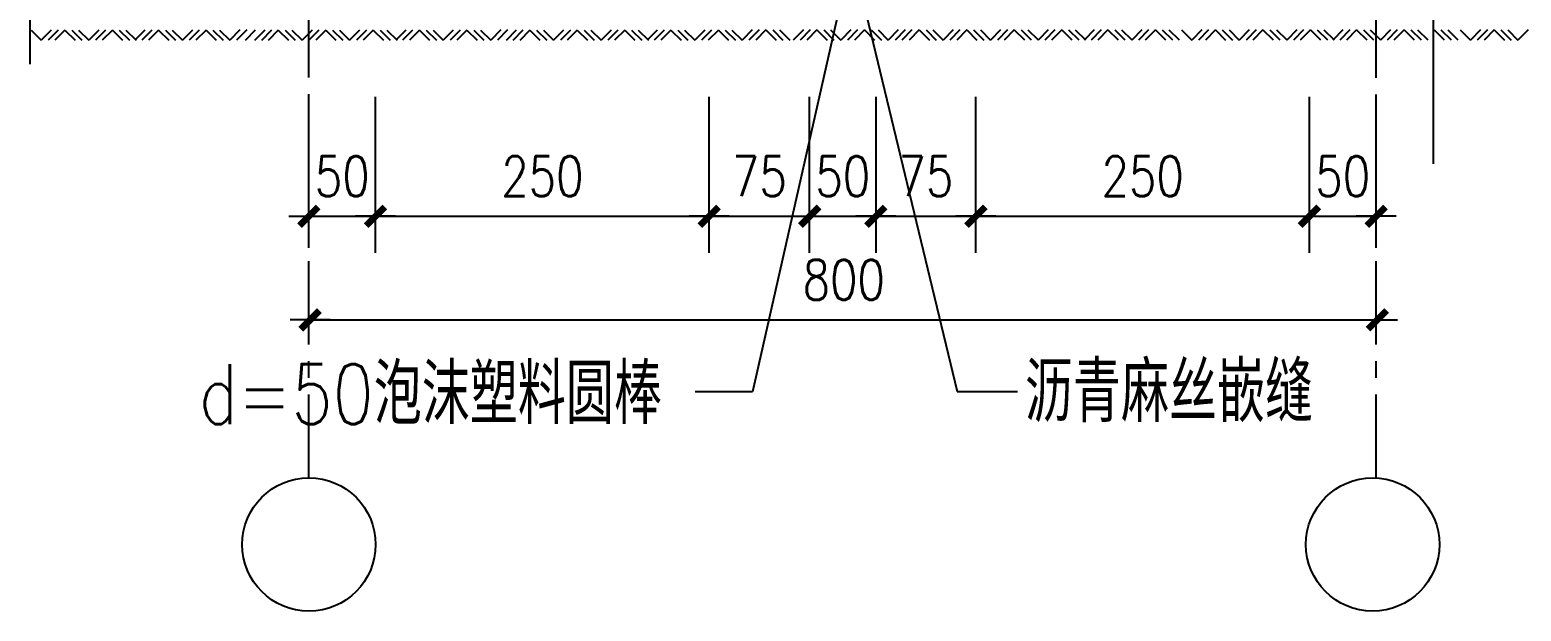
# Model space of a CAD drawing. Extents: x -542930 to 249594, y -301235 to 84515.
# Drawn here: x 172637 to 194995, y -236115 to -227398 of the extents above; entities that cross this region are included whole.
import ezdxf

# ---------------------------------------------------------------- set-up
doc = ezdxf.new("R2010")
doc.units = 0
doc.header["$LTSCALE"] = 1000
doc.header["$MEASUREMENT"] = 0
doc.linetypes.add('CENTER', pattern=[2, 1.25, -0.25, 0.25, -0.25])
doc.layers.get('0').update_dxf_attribs({"linetype": 'CONTINUOUS'})
doc.layers.get('DEFPOINTS').update_dxf_attribs({"linetype": 'CONTINUOUS'})
for name, color, linetype in [('A-CH-TEXT', 2, 'CONTINUOUS'), ('A-GRID', 1, 'CENTER'), ('HATCH', 2, 'CONTINUOUS'), ('PUB_DIM', 3, 'CONTINUOUS'), ('TEXT', 7, 'CONTINUOUS')]:
    doc.layers.add(name, color=color, linetype=linetype)
doc.styles.add('DIM_FONT', font='SIMPLEX.shx', dxfattribs={"width": 0.8})
doc.styles.add('HZXY', font='romans.shx', dxfattribs={"width": 0.8, "bigfont": 'hztxt.shx'})
doc.dimstyles.new('AXIS200', dxfattribs={"dimscale": 2, "dimtxt": 300, "dimasz": 1, "dimexe": 250, "dimexo": 300, "dimgap": 150, "dimtad": 1, "dimdec": 0, "dimdsep": 46, "dimtxsty": 'DIM_FONT', "dimblk": '_DIMX', "dimblk1": '_DIMX', "dimblk2": '_DIMX', "dimsah": 1, "dimcen": 5, "dimse1": 1, "dimse2": 1, "dimclrt": 7, "dimadec": 0, "dimazin": 0, "dimtfac": 1, "dimtdec": 0, "dimtix": 1, "dimtmove": 2, "dimatfit": 3, "dimldrblk": '_DIMX', "dimfxl": 1, "dimarcsym": 0})

# ---------------------------------------------------------------- blocks, each defined once
blk = doc.blocks.new('_DIMX')
blk.add_line((-150, 0), (150, 0))
at = {"const_width": 50}
blk.add_lwpolyline([(-70, -70), (70, 70)], dxfattribs=at)
blk = doc.blocks.new('*D385')
at = {"layer": 'DEFPOINTS', "color": 0, "transparency": 16777216}
for p in [(176839, -230747), (192839, -230747, 0), (192839, -231747)]:
    blk.add_point(p, dxfattribs=at)
at = {"layer": 'PUB_DIM', "color": 0, "lineweight": -2, "transparency": 16777216}
blk.add_line((176841, -231747), (192837, -231747), dxfattribs=at)
at = {"layer": 'PUB_DIM', "color": 0, "lineweight": -2, "transparency": 16777216, "xscale": 2, "yscale": 2, "zscale": 2, "rotation": 180}
blk.add_blockref('_DIMX', (176839, -231747), dxfattribs=at)
at = {"layer": 'PUB_DIM', "color": 0, "lineweight": -2, "transparency": 16777216, "xscale": 2, "yscale": 2, "zscale": 2}
blk.add_blockref('_DIMX', (192839, -231747), dxfattribs=at)
at = {"layer": 'PUB_DIM', "color": 7, "transparency": 16777216, "insert": (184839, -231147), "char_height": 600, "attachment_point": 5, "style": 'DIM_FONT'}
blk.add_mtext('800', dxfattribs=at)
blk = doc.blocks.new('*D386')
at = {"layer": 'DEFPOINTS', "color": 0, "transparency": 16777216}
for p in [(186820, -229194), (191820, -229194), (191820, -230194)]:
    blk.add_point(p, dxfattribs=at)
at = {"layer": 'PUB_DIM', "color": 0, "lineweight": -2, "transparency": 16777216}
blk.add_line((186822, -230194), (191818, -230194), dxfattribs=at)
at = {"layer": 'PUB_DIM', "color": 0, "lineweight": -2, "transparency": 16777216, "xscale": 2, "yscale": 2, "zscale": 2, "rotation": 180}
blk.add_blockref('_DIMX', (186820, -230194), dxfattribs=at)
at = {"layer": 'PUB_DIM', "color": 0, "lineweight": -2, "transparency": 16777216, "xscale": 2, "yscale": 2, "zscale": 2}
blk.add_blockref('_DIMX', (191820, -230194), dxfattribs=at)
at = {"layer": 'PUB_DIM', "color": 7, "transparency": 16777216, "insert": (189320, -229594), "char_height": 600, "attachment_point": 5, "style": 'DIM_FONT'}
blk.add_mtext('250', dxfattribs=at)
blk = doc.blocks.new('*D634')
at = {"layer": 'DEFPOINTS', "color": 0, "transparency": 16777216}
for p in [(177821, -229194), (182821, -229194), (182821, -230194)]:
    blk.add_point(p, dxfattribs=at)
at = {"layer": 'PUB_DIM', "color": 0, "lineweight": -2, "transparency": 16777216}
blk.add_line((177823, -230194), (182819, -230194), dxfattribs=at)
at = {"layer": 'PUB_DIM', "color": 0, "lineweight": -2, "transparency": 16777216, "xscale": 2, "yscale": 2, "zscale": 2, "rotation": 180}
blk.add_blockref('_DIMX', (177821, -230194), dxfattribs=at)
at = {"layer": 'PUB_DIM', "color": 0, "lineweight": -2, "transparency": 16777216, "xscale": 2, "yscale": 2, "zscale": 2}
blk.add_blockref('_DIMX', (182821, -230194), dxfattribs=at)
at = {"layer": 'PUB_DIM', "color": 7, "transparency": 16777216, "insert": (180321, -229594), "char_height": 600, "attachment_point": 5, "style": 'DIM_FONT'}
blk.add_mtext('250', dxfattribs=at)
blk = doc.blocks.new('*D635')
at = {"layer": 'DEFPOINTS', "color": 0, "transparency": 16777216}
for p in [(182821, -229194), (184329, -229194), (184329, -230194)]:
    blk.add_point(p, dxfattribs=at)
at = {"layer": 'PUB_DIM', "color": 0, "lineweight": -2, "transparency": 16777216}
blk.add_line((182823, -230194), (184327, -230194), dxfattribs=at)
at = {"layer": 'PUB_DIM', "color": 0, "lineweight": -2, "transparency": 16777216, "xscale": 2, "yscale": 2, "zscale": 2, "rotation": 180}
blk.add_blockref('_DIMX', (182821, -230194), dxfattribs=at)
at = {"layer": 'PUB_DIM', "color": 0, "lineweight": -2, "transparency": 16777216, "xscale": 2, "yscale": 2, "zscale": 2}
blk.add_blockref('_DIMX', (184329, -230194), dxfattribs=at)
at = {"layer": 'PUB_DIM', "color": 7, "transparency": 16777216, "insert": (183575, -229594), "char_height": 600, "attachment_point": 5, "style": 'DIM_FONT'}
blk.add_mtext('75', dxfattribs=at)
blk = doc.blocks.new('*D636')
at = {"layer": 'DEFPOINTS', "color": 0, "transparency": 16777216}
for p in [(184329, -229194), (185321, -229194), (185321, -230194)]:
    blk.add_point(p, dxfattribs=at)
at = {"layer": 'PUB_DIM', "color": 0, "lineweight": -2, "transparency": 16777216}
for p, q in [((184327, -230194), (184325, -230194)), ((184329, -230194), (185321, -230194)), ((185323, -230194), (185325, -230194))]:
    blk.add_line(p, q, dxfattribs=at)
at = {"layer": 'PUB_DIM', "color": 0, "lineweight": -2, "transparency": 16777216, "xscale": 2, "yscale": 2, "zscale": 2}
blk.add_blockref('_DIMX', (184329, -230194), dxfattribs=at)
at = {"layer": 'PUB_DIM', "color": 0, "lineweight": -2, "transparency": 16777216, "xscale": 2, "yscale": 2, "zscale": 2, "rotation": 180}
blk.add_blockref('_DIMX', (185321, -230194), dxfattribs=at)
at = {"layer": 'PUB_DIM', "color": 7, "transparency": 16777216, "insert": (184825, -229594), "char_height": 600, "attachment_point": 5, "style": 'DIM_FONT'}
blk.add_mtext('50', dxfattribs=at)
blk = doc.blocks.new('*D637')
at = {"layer": 'DEFPOINTS', "color": 0, "transparency": 16777216}
for p in [(185321, -229194), (186821, -229194), (186821, -230194)]:
    blk.add_point(p, dxfattribs=at)
at = {"layer": 'PUB_DIM', "color": 0, "lineweight": -2, "transparency": 16777216}
blk.add_line((185323, -230194), (186819, -230194), dxfattribs=at)
at = {"layer": 'PUB_DIM', "color": 0, "lineweight": -2, "transparency": 16777216, "xscale": 2, "yscale": 2, "zscale": 2, "rotation": 180}
blk.add_blockref('_DIMX', (185321, -230194), dxfattribs=at)
at = {"layer": 'PUB_DIM', "color": 0, "lineweight": -2, "transparency": 16777216, "xscale": 2, "yscale": 2, "zscale": 2}
blk.add_blockref('_DIMX', (186821, -230194), dxfattribs=at)
at = {"layer": 'PUB_DIM', "color": 7, "transparency": 16777216, "insert": (186071, -229594), "char_height": 600, "attachment_point": 5, "style": 'DIM_FONT'}
blk.add_mtext('75', dxfattribs=at)
blk = doc.blocks.new('*D638')
at = {"layer": 'DEFPOINTS', "color": 0, "transparency": 16777216}
for p in [(176821, -229194), (177821, -229194), (177821, -230194)]:
    blk.add_point(p, dxfattribs=at)
at = {"layer": 'PUB_DIM', "color": 0, "lineweight": -2, "transparency": 16777216}
for p, q in [((176819, -230194), (176817, -230194)), ((176821, -230194), (177821, -230194)), ((177823, -230194), (177825, -230194))]:
    blk.add_line(p, q, dxfattribs=at)
at = {"layer": 'PUB_DIM', "color": 0, "lineweight": -2, "transparency": 16777216, "xscale": 2, "yscale": 2, "zscale": 2}
blk.add_blockref('_DIMX', (176821, -230194), dxfattribs=at)
at = {"layer": 'PUB_DIM', "color": 0, "lineweight": -2, "transparency": 16777216, "xscale": 2, "yscale": 2, "zscale": 2, "rotation": 180}
blk.add_blockref('_DIMX', (177821, -230194), dxfattribs=at)
at = {"layer": 'PUB_DIM', "color": 7, "transparency": 16777216, "insert": (177321, -229594), "char_height": 600, "attachment_point": 5, "style": 'DIM_FONT'}
blk.add_mtext('50', dxfattribs=at)
blk = doc.blocks.new('*D622')
at = {"layer": 'DEFPOINTS', "color": 0, "transparency": 16777216}
for p in [(191820, -229194), (192820, -229194), (192820, -230194)]:
    blk.add_point(p, dxfattribs=at)
at = {"layer": 'PUB_DIM', "color": 0, "lineweight": -2, "transparency": 16777216}
for p, q in [((191818, -230194), (191816, -230194)), ((191820, -230194), (192820, -230194)), ((192822, -230194), (192824, -230194))]:
    blk.add_line(p, q, dxfattribs=at)
at = {"layer": 'PUB_DIM', "color": 0, "lineweight": -2, "transparency": 16777216, "xscale": 2, "yscale": 2, "zscale": 2}
blk.add_blockref('_DIMX', (191820, -230194), dxfattribs=at)
at = {"layer": 'PUB_DIM', "color": 0, "lineweight": -2, "transparency": 16777216, "xscale": 2, "yscale": 2, "zscale": 2, "rotation": 180}
blk.add_blockref('_DIMX', (192820, -230194), dxfattribs=at)
at = {"layer": 'PUB_DIM', "color": 7, "transparency": 16777216, "insert": (192320, -229594), "char_height": 600, "attachment_point": 5, "style": 'DIM_FONT'}
blk.add_mtext('50', dxfattribs=at)

msp = doc.modelspace()

# ---------------------------------------------------------------- linework, layer by layer
for centre in [(176821.375, -235115.328), (192768.112, -235115.328)]:
    msp.add_circle(centre, 1000)
at = {"layer": 'A-GRID'}
for p, q in [((176820.792, -234115.328, 0), (176820.792, -218584.071, 0)), ((192820.792, -234116.717, 0), (192820.792, -218584.071, 0))]:
    msp.add_line(p, q, dxfattribs=at)
at = {"layer": 'HATCH'}
for p, q in [((172655.443, -227403.844, 0), (172808.333, -227554.946, 0)), ((172959.435, -227402.056, 0), (172808.333, -227554.946, 0)), ((173061.361, -227402.056, 0), (172910.26, -227554.946, 0)), ((173163.288, -227402.056, 0), (173012.186, -227554.946, 0)), ((173163.288, -227402.056, 0), (173316.178, -227553.158, 0)), ((173265.215, -227402.056, 0), (173418.105, -227553.158, 0)), ((173367.141, -227402.056, 0), (173520.031, -227553.158, 0)), ((173671.223, -227402.056, 0), (173520.121, -227554.946, 0)), ((173773.15, -227402.056, 0), (173622.048, -227554.946, 0)), ((173875.076, -227402.056, 0), (173723.975, -227554.946, 0)), ((173875.076, -227402.056, 0), (174027.966, -227553.158, 0)), ((173977.003, -227402.056, 0), (174129.893, -227553.158, 0)), ((174078.93, -227402.056, 0), (174231.82, -227553.158, 0)), ((174363.629, -227402.056, 0), (174212.527, -227554.946, 0)), ((174465.555, -227402.056, 0), (174314.454, -227554.946, 0)), ((174567.482, -227402.056, 0), (174416.38, -227554.946, 0)), ((174567.482, -227402.056, 0), (174720.372, -227553.158, 0)), ((174669.409, -227402.056, 0), (174822.298, -227553.158, 0)), ((174771.335, -227402.056, 0), (174924.225, -227553.158, 0)), ((175075.417, -227402.056, 0), (174924.315, -227554.946, 0)), ((175177.344, -227402.056, 0), (175026.242, -227554.946, 0)), ((175279.27, -227402.056, 0), (175128.169, -227554.946, 0)), ((175279.27, -227402.056, 0), (175432.16, -227553.158, 0)), ((175381.197, -227402.056, 0), (175534.087, -227553.158, 0)), ((175483.124, -227402.056, 0), (175636.013, -227553.158, 0)), ((175787.115, -227400.268, 0), (175636.013, -227553.158, 0)), ((175889.042, -227400.268, 0), (175737.94, -227553.158, 0)), ((176017.961, -227403.844, 0), (175866.859, -227556.734, 0)), ((176158.224, -227403.844, 0), (176007.122, -227556.734, 0)), ((176260.151, -227403.844, 0), (176109.049, -227556.734, 0)), ((176362.077, -227403.844, 0), (176210.975, -227556.734, 0)), ((176362.077, -227403.844, 0), (176514.967, -227554.946, 0)), ((176464.004, -227403.844, 0), (176616.894, -227554.946, 0)), ((176565.93, -227403.844, 0), (176718.82, -227554.946, 0)), ((176869.922, -227402.056, 0), (176718.82, -227554.946, 0)), ((176971.849, -227402.056, 0), (176820.747, -227554.946, 0)), ((177073.775, -227402.056, 0), (176922.674, -227554.946, 0)), ((177073.775, -227402.056, 0), (177226.665, -227553.158, 0)), ((177175.702, -227402.056, 0), (177328.592, -227553.158, 0)), ((177277.629, -227402.056, 0), (177430.519, -227553.158, 0)), ((177581.711, -227402.056, 0), (177430.609, -227554.946, 0)), ((177683.637, -227402.056, 0), (177532.535, -227554.946, 0)), ((177785.564, -227402.056, 0), (177634.462, -227554.946, 0)), ((177785.564, -227402.056, 0), (177938.454, -227553.158, 0)), ((177887.49, -227402.056, 0), (178040.38, -227553.158, 0)), ((177989.417, -227402.056, 0), (178142.307, -227553.158, 0)), ((178274.116, -227402.056, 0), (178123.014, -227554.946, 0)), ((178376.043, -227402.056, 0), (178224.941, -227554.946, 0)), ((178477.969, -227402.056, 0), (178326.867, -227554.946, 0)), ((178477.969, -227402.056, 0), (178630.859, -227553.158, 0)), ((178579.896, -227402.056, 0), (178732.786, -227553.158, 0)), ((178681.822, -227402.056, 0), (178834.712, -227553.158, 0)), ((178985.904, -227402.056, 0), (178834.803, -227554.946, 0)), ((179087.831, -227402.056, 0), (178936.729, -227554.946, 0)), ((179189.758, -227402.056, 0), (179038.656, -227554.946, 0)), ((179189.758, -227402.056, 0), (179342.648, -227553.158, 0)), ((179291.684, -227402.056, 0), (179444.574, -227553.158, 0)), ((179393.611, -227402.056, 0), (179546.501, -227553.158, 0)), ((179697.603, -227400.268, 0), (179546.501, -227553.158, 0)), ((179799.529, -227400.268, 0), (179648.427, -227553.158, 0)), ((179928.448, -227403.844, 0), (179777.346, -227556.734, 0)), ((180030.375, -227403.844, 0), (179879.273, -227556.734, 0)), ((180132.301, -227403.844, 0), (179981.199, -227556.734, 0)), ((180132.301, -227403.844, 0), (180285.191, -227554.946, 0)), ((180234.228, -227403.844, 0), (180387.118, -227554.946, 0)), ((180336.154, -227403.844, 0), (180489.044, -227554.946, 0)), ((180640.146, -227402.056, 0), (180489.044, -227554.946, 0)), ((180742.073, -227402.056, 0), (180590.971, -227554.946, 0)), ((180843.999, -227402.056, 0), (180692.898, -227554.946, 0)), ((180843.999, -227402.056, 0), (180996.889, -227553.158, 0)), ((180945.926, -227402.056, 0), (181098.816, -227553.158, 0)), ((181047.853, -227402.056, 0), (181200.743, -227553.158, 0)), ((181351.934, -227402.056, 0), (181200.833, -227554.946, 0)), ((181453.861, -227402.056, 0), (181302.759, -227554.946, 0)), ((181555.788, -227402.056, 0), (181404.686, -227554.946, 0)), ((181555.788, -227402.056, 0), (181708.678, -227553.158, 0)), ((181657.714, -227402.056, 0), (181810.604, -227553.158, 0)), ((181759.641, -227402.056, 0), (181912.531, -227553.158, 0)), ((182044.34, -227402.056, 0), (181893.238, -227554.946, 0)), ((182146.267, -227402.056, 0), (181995.165, -227554.946, 0)), ((182248.193, -227402.056, 0), (182097.091, -227554.946, 0)), ((182248.193, -227402.056, 0), (182401.083, -227553.158, 0)), ((182350.12, -227402.056, 0), (182503.01, -227553.158, 0)), ((182452.046, -227402.056, 0), (182604.936, -227553.158, 0)), ((182756.128, -227402.056, 0), (182605.027, -227554.946, 0)), ((182858.055, -227402.056, 0), (182706.953, -227554.946, 0)), ((182959.982, -227402.056, 0), (182808.88, -227554.946, 0)), ((182959.982, -227402.056, 0), (183112.871, -227553.158, 0)), ((183061.908, -227402.056, 0), (183214.798, -227553.158, 0)), ((183163.835, -227402.056, 0), (183316.725, -227553.158, 0)), ((183467.826, -227400.268, 0), (183316.725, -227553.158, 0)), ((183569.753, -227400.268, 0), (183418.651, -227553.158, 0)), ((183671.68, -227400.268, 0), (183520.578, -227553.158, 0)), ((183671.68, -227400.268, 0), (183824.57, -227551.37, 0)), ((183773.606, -227400.268, 0), (183926.496, -227551.37, 0)), ((183875.533, -227400.268, 0), (184028.423, -227551.37, 0)), ((184233.641, -227400.268, 0), (184082.539, -227553.158, 0)), ((184335.567, -227400.268, 0), (184184.466, -227553.158, 0)), ((184437.494, -227400.268, 0), (184286.392, -227553.158, 0)), ((184437.494, -227400.268, 0), (184590.384, -227551.37, 0)), ((184539.421, -227400.268, 0), (184692.311, -227551.37, 0)), ((184641.347, -227400.268, 0), (184794.237, -227551.37, 0)), ((184945.429, -227400.268, 0), (184794.327, -227553.158, 0)), ((185047.356, -227400.268, 0), (184896.254, -227553.158, 0)), ((185149.282, -227400.268, 0), (184998.181, -227553.158, 0)), ((185149.282, -227400.268, 0), (185302.172, -227551.37, 0)), ((185251.209, -227400.268, 0), (185404.099, -227551.37, 0)), ((185353.136, -227400.268, 0), (185506.026, -227551.37, 0)), ((185657.127, -227398.48, 0), (185506.026, -227551.37, 0)), ((185759.054, -227398.48, 0), (185607.952, -227551.37, 0)), ((185860.981, -227398.48, 0), (185709.879, -227551.37, 0)), ((185971.518, -227400.268, 0), (185820.416, -227553.158, 0)), ((185971.518, -227400.268, 0), (186124.408, -227551.37, 0)), ((186073.444, -227400.268, 0), (186226.334, -227551.37, 0)), ((186175.371, -227400.268, 0), (186328.261, -227551.37, 0)), ((186479.453, -227400.268, 0), (186328.351, -227553.158, 0)), ((186581.379, -227400.268, 0), (186430.278, -227553.158, 0)), ((186683.306, -227400.268, 0), (186532.204, -227553.158, 0)), ((186683.306, -227400.268, 0), (186836.196, -227551.37, 0)), ((186785.233, -227400.268, 0), (186938.123, -227551.37, 0)), ((186887.159, -227400.268, 0), (187040.049, -227551.37, 0)), ((187191.151, -227398.48, 0), (187040.049, -227551.37, 0)), ((187293.078, -227398.48, 0), (187141.976, -227551.37, 0)), ((187395.004, -227398.48, 0), (187243.903, -227551.37, 0)), ((187395.004, -227398.48, 0), (187547.894, -227549.581, 0)), ((187496.931, -227398.48, 0), (187649.821, -227549.581, 0)), ((187598.858, -227398.48, 0), (187751.747, -227549.581, 0)), ((187902.939, -227398.48, 0), (187751.838, -227551.37, 0)), ((188004.866, -227398.48, 0), (187853.764, -227551.37, 0)), ((188106.793, -227398.48, 0), (187955.691, -227551.37, 0)), ((188106.793, -227398.48, 0), (188259.683, -227549.581, 0)), ((188208.719, -227398.48, 0), (188361.609, -227549.581, 0)), ((188310.646, -227398.48, 0), (188463.536, -227549.581, 0)), ((188595.345, -227398.48, 0), (188444.243, -227551.37, 0)), ((188697.271, -227398.48, 0), (188546.17, -227551.37, 0)), ((188799.198, -227398.48, 0), (188648.096, -227551.37, 0)), ((188799.198, -227398.48, 0), (188952.088, -227549.581, 0)), ((188901.125, -227398.48, 0), (189054.015, -227549.581, 0)), ((189003.051, -227398.48, 0), (189155.941, -227549.581, 0)), ((189307.133, -227398.48, 0), (189156.031, -227551.37, 0)), ((189409.06, -227398.48, 0), (189257.958, -227551.37, 0)), ((189510.986, -227398.48, 0), (189359.885, -227551.37, 0)), ((189510.986, -227398.48, 0), (189663.876, -227549.581, 0)), ((189612.913, -227398.48, 0), (189765.803, -227549.581, 0)), ((189714.84, -227398.48, 0), (189867.73, -227549.581, 0)), ((189903.365, -227400.268, 0), (190056.255, -227551.37, 0)), ((190207.447, -227400.268, 0), (190056.345, -227553.158, 0)), ((190309.374, -227400.268, 0), (190158.272, -227553.158, 0)), ((190411.3, -227400.268, 0), (190260.198, -227553.158, 0)), ((190411.3, -227400.268, 0), (190564.19, -227551.37, 0)), ((190513.227, -227400.268, 0), (190666.117, -227551.37, 0)), ((190615.153, -227400.268, 0), (190768.043, -227551.37, 0)), ((190919.145, -227398.48, 0), (190768.043, -227551.37, 0)), ((191021.072, -227398.48, 0), (190869.97, -227551.37, 0)), ((191122.998, -227398.48, 0), (190971.897, -227551.37, 0)), ((191122.998, -227398.48, 0), (191275.888, -227549.581, 0)), ((191224.925, -227398.48, 0), (191377.815, -227549.581, 0)), ((191326.852, -227398.48, 0), (191479.742, -227549.581, 0)), ((191630.933, -227398.48, 0), (191479.832, -227551.37, 0)), ((191732.86, -227398.48, 0), (191581.758, -227551.37, 0)), ((191834.787, -227398.48, 0), (191683.685, -227551.37, 0)), ((191834.787, -227398.48, 0), (191987.677, -227549.581, 0)), ((191936.713, -227398.48, 0), (192089.603, -227549.581, 0)), ((192038.64, -227398.48, 0), (192191.53, -227549.581, 0)), ((192323.339, -227398.48, 0), (192172.237, -227551.37, 0)), ((192425.266, -227398.48, 0), (192274.164, -227551.37, 0)), ((192527.192, -227398.48, 0), (192376.09, -227551.37, 0)), ((192527.192, -227398.48, 0), (192680.082, -227549.581, 0)), ((192629.119, -227398.48, 0), (192782.009, -227549.581, 0)), ((192731.045, -227398.48, 0), (192883.935, -227549.581, 0)), ((193035.127, -227398.48, 0), (192884.025, -227551.37, 0)), ((193137.054, -227398.48, 0), (192985.952, -227551.37, 0)), ((193238.981, -227398.48, 0), (193087.879, -227551.37, 0)), ((193238.981, -227398.48, 0), (193391.87, -227549.581, 0)), ((193340.907, -227398.48, 0), (193493.797, -227549.581, 0)), ((193442.834, -227398.48, 0), (193595.724, -227549.581, 0)), ((193689.71, -227398.48, 0), (193842.6, -227549.581, 0)), ((193791.637, -227398.48, 0), (193944.527, -227549.581, 0)), ((193893.563, -227398.48, 0), (194046.453, -227549.581, 0)), ((194082.089, -227400.268, 0), (194234.979, -227551.37, 0)), ((194386.17, -227400.268, 0), (194235.069, -227553.158, 0)), ((194488.097, -227400.268, 0), (194336.995, -227553.158, 0)), ((194590.024, -227400.268, 0), (194438.922, -227553.158, 0)), ((194590.024, -227400.268, 0), (194742.914, -227551.37, 0)), ((194691.95, -227400.268, 0), (194844.84, -227551.37, 0)), ((194793.877, -227400.268, 0), (194946.767, -227551.37, 0)), ((195097.869, -227398.48, 0), (194946.767, -227551.37, 0))]:
    msp.add_line(p, q, dxfattribs=at)
at = {"layer": 'PUB_DIM'}
for p, q in [((172637.325, -218172.931), (172637.325, -227913.435)), ((184818.226, -225673.757, 0), (186541.705, -232820.429, 0)), ((184791.314, -226995.277, 0), (183470.226, -232827.073, 0)), ((183470.226, -232827.073, 0), (182613.087, -232827.073, 0)), ((186541.705, -232820.429, 0), (187442.362, -232820.429, 0))]:
    msp.add_line(p, q, dxfattribs=at)
at = {"layer": 'TEXT', "ltscale": 10}
msp.add_line((193673.407, -210225.325, 0), (193673.407, -229406.005, 0), dxfattribs=at)
at = {"layer": 'TEXT'}
for p, q in [((176820.792, -230665.045, 0), (176820.792, -228400.893, 0)), ((177820.792, -230740.045, 0), (177820.792, -228400.893, 0)), ((182820.792, -230740.045, 0), (182820.792, -228400.893, 0)), ((184327.892, -230740.045, 0), (184327.892, -228400.893, 0)), ((185323.792, -230740.045, 0), (185323.792, -228400.893, 0)), ((186820.792, -230740.045, 0), (186820.792, -228400.893, 0)), ((191820.792, -230740.045, 0), (191820.792, -228400.893, 0)), ((192820.792, -230665.045, 0), (192820.792, -228400.893, 0))]:
    msp.add_line(p, q, dxfattribs=at)

# ---------------------------------------------------------------- texts
at = {"layer": 'A-CH-TEXT', "color": 7, "style": 'HZXY', "width": 0.8}
for s, p in [('沥青麻丝嵌缝', (187555.185, -233279.659, 0)), ('d=50泡沫塑料圆棒', (175170.726, -233309.162, 0))]:
    msp.add_text(s, height=900, dxfattribs=at).set_placement(p)

# ---------------------------------------------------------------- dimensions: what is measured, and where the dimension line sits
at = {"layer": 'PUB_DIM'}
for p1, p2, text, picture, middle in [((176820.795, -229194.466), (177820.795, -229194.466), '50', '*D638', (177320.795, -229594.466)), ((177820.795, -229194.466), (182820.795, -229194.466), '250', '*D634', (180320.795, -229594.466)), ((182820.795, -229194.466), (184328.895, -229194.466), '75', '*D635', (183574.845, -229594.466)), ((184328.895, -229194.466), (185320.795, -229194.466), '50', '*D636', (184824.845, -229594.466)), ((185320.795, -229194.466), (186820.795, -229194.466), '75', '*D637', (186070.795, -229594.466)), ((186819.795, -229194.466), (191819.795, -229194.466), '250', '*D386', (189319.795, -229594.466)), ((191819.792, -229194.466, 0), (192819.792, -229194.466, 0), '50', '*D622', (192319.792, -229594.466, 0)), ((176839.103, -230746.926), (192839.101, -230746.926, 0), '800', '*D385', (184839.102, -231146.926))]:
    dim = msp.add_aligned_dim(p1=p1, p2=p2, distance=-1000, text=text, dimstyle='AXIS200', dxfattribs=at)
    dim.commit()
    dim.dimension.update_dxf_attribs({"geometry": picture, "text_midpoint": middle})

doc.saveas('drawing.dxf')
